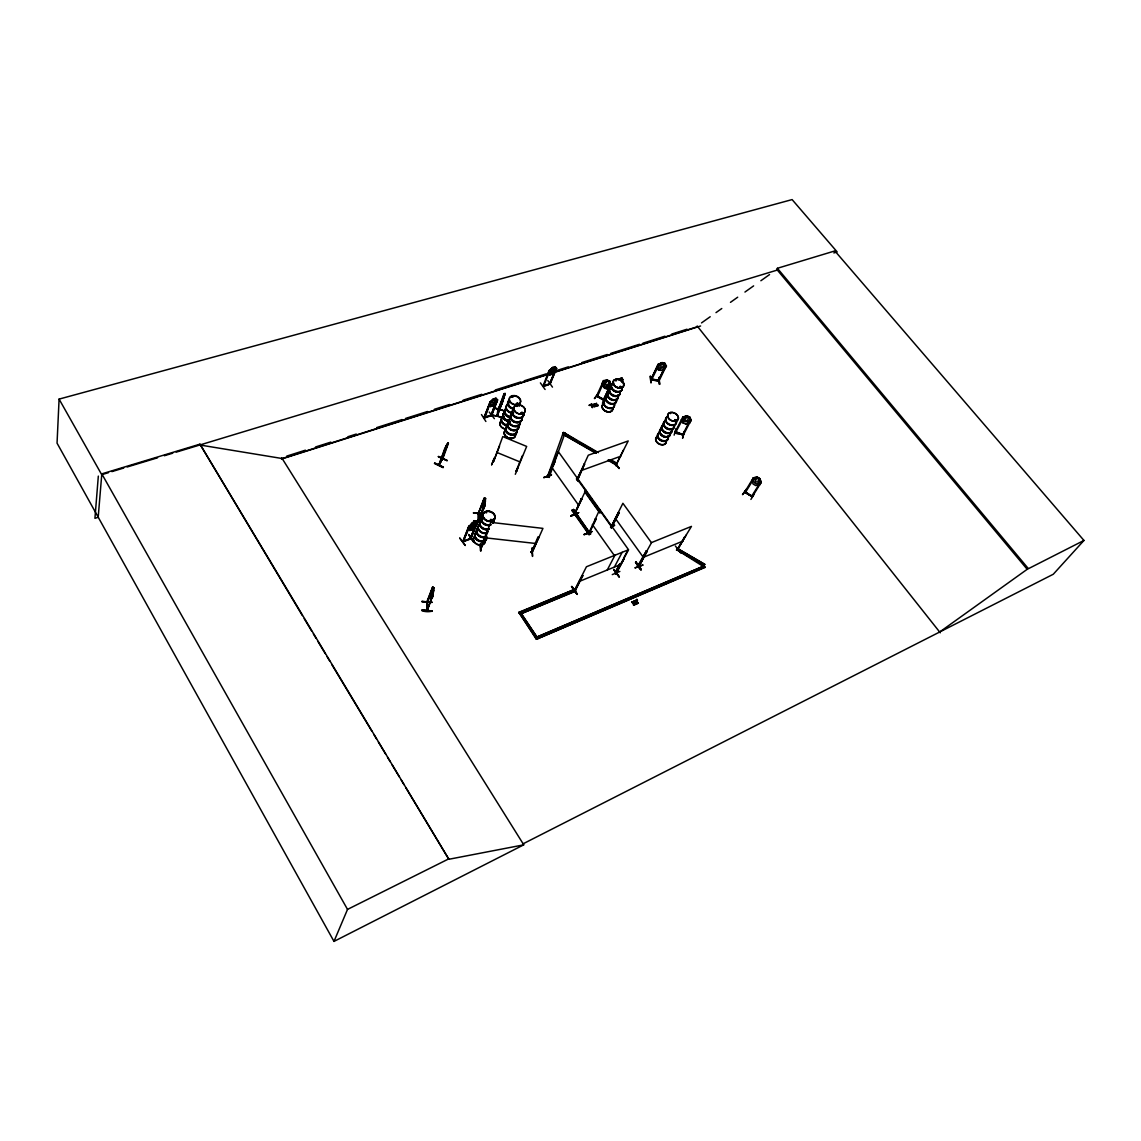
<?xml version="1.0" encoding="UTF-8"?>
<svg xmlns="http://www.w3.org/2000/svg" width="1141" height="1141" viewBox="0 0 1141 1141"><rect width="100%" height="100%" fill="white"/><g stroke="black" fill="none" stroke-linecap="round" stroke-linejoin="round"><path stroke-width="1.5" d="M754.258 494.082L750.906 499.416M432.952 588L432.468 587.244L433.865 587.758L432.268 590.525L432.325 596.23M596.001 406.353L596.173 404.741L594.475 404.271L596.173 404.741M596.615 403.286L596.429 406.21M608.524 383.761L608.638 381.108L607.725 380.68L605.942 382.306M675.686 419.831L675.458 420.701L675.543 419.831M675.886 420.416L674.973 419.574M675.928 420.844L675.928 419.988M670.009 413.57L670.608 413.513M516.017 471.262L522.45 455.573M516.816 470.591L516.374 471.418L526.671 446.431L502.767 436.589L493.525 461.677M833.843 252.945L837.166 251.933L792.111 199.589L59.09 399.108L57.05 443.15L333.985 941.411L523.762 844.811L281.67 457.726M570.885 515.846L578.587 512.666L571.099 516.231M688.394 416.893L687.695 420.416L685.356 420.63L684.957 419.375L687.481 416.536M621.274 387.427L619.962 386.485L621.488 387.084M619.934 386.956L621.189 386.571M615.313 380.195L616.111 380.752M481.63 522.207L473.629 520.924L480.133 521.366M473.757 520.667L481.73 521.608M612.261 574.608L619.877 571.413M677.226 549.777L678.139 549.791L677.226 549.777L691.46 526.386L651.554 542.56L638.504 566.164L647.132 551.003L639.445 565.779L638.689 564.838L638.09 565.465L646.334 550.946L646.833 551.616L638.974 566.15M677.954 549.477L678.082 548.978M432.225 611.091C412.771 607.982 425.293 613.487 432.239 611.034M422.042 610.093L432.139 611.319L421.928 610.335M98.326 476.097L94.931 518.328L98.397 517.215M98.197 517.258L101.806 473.872L199.96 444.163L448.869 859.273L405.839 787.689M635.166 567.876L642.854 565.066M638.76 565.18L639.744 565.18L639.031 565.522M620.675 380.538L620.847 378.698L620.019 378.883M616.268 573.538L615.498 573.823L623.799 558.719L615.627 573.866M616.539 573.024L615.398 573.538M615.512 465.328L616.382 464.473M636.35 601.906L636.222 604.274L638.119 602.748M520.795 412.871L521.893 412.329L522.478 413.441M522.321 413.128L522.022 412.457M516.288 403.543L517.928 403.429M516.388 405.925L516.859 406.438M517.315 406.21L516.545 405.768M484.526 498.831L477.979 514.406L484.483 498.246L485.538 498.417L484.754 506.233L485.438 498.417L484.026 498.317L478.036 514.349M511.895 397.011L512.822 396.94M512.052 396.498L512.765 397.125L511.853 396.911M575.706 589.811L574.465 590.41L586.431 566.763L628.591 549.72L615.712 573.837M490.815 520.239L491.971 519.569M491.914 520.125L491.628 520.51M491.8 519.569L491.357 520.838L490.573 519.526M490.972 519.469L490.944 520.196M485.852 512.808L486.608 512.794M578.002 478.892L577.289 479.191L592.193 499.729M478.849 520.781L478.521 514.078M485.495 501.127L478.25 521.466L478.592 513.165M478.478 520.909L478.621 513.108M478.35 520.182L478.564 520.624M433.01 587.9L427.247 602.976M427.347 609.508L427.404 610.321L427.29 602.762M302.379 615.57L199.96 444.163M504.465 394.144L504.479 393.759M550.39 383.49L549.434 383.462L550.162 383.219M549.263 370.682L550.033 370.34L543.587 386.186C541.176 384.845 545.883 387.213 549.933 383.775M543.102 385.772L543.915 385.515M431.041 594.846C434.45 580.94 428.845 597.442 432.111 598.34L433.024 595.859M501.541 417.734L501.726 417.021L492.598 415.324M502.753 410.532L493.91 407.793L502.839 410.147M500.87 405.768L503.452 396.155L504.778 394.601M503.623 396.312L501.826 403.272L505.064 393.417L504.293 394.886M504.564 395.314L503.038 399.407M502.767 400.748L503.951 397.011M498.588 409.576L498.674 408.835M483.513 500.699L482.629 508.458L483.784 508.686L482.643 508.358M471.119 538.766L470.021 538.809L474.314 528.126M476.41 523.89L470.249 539.108L476.596 523.719M500.97 405.797L503.352 399.821L496.977 416.123C499.587 396.141 498.018 420.359 497.276 414.882M447.757 444.334C448.969 439.827 442.979 451.508 445.076 448.955L438.814 465.186L442.594 458.297M462.79 541.462L463.603 540.734M462.889 541.062L463.731 541.618L462.847 541.875L469.821 526.186M636.036 603.247L636.122 600.979L634.268 600.851L635.879 600.608L636.678 602.148M491.586 415.624L483.998 418.105L489.846 402.317L490.758 402.017M491.657 415.624L497.576 399.806L495.936 398.109L493.311 399.008L489.746 402.331L493.34 399.036L490.459 403.871L491.614 404.827L493.311 404.271L495.551 402.231L495.864 398.195M491.871 415.053L483.784 417.848L490.388 401.846M491.215 415.253L491.714 414.754M502.71 401.247L503.58 396.768M484.797 417.863L490.601 402.16M484.283 417.506L484.654 416.978M503.58 397.852L502.753 400.42L503.809 397.895M636.806 602.22L636.535 603.432M501.598 417.406L492.655 414.996M478.179 513.165L478.25 513.878M478.179 520.738L484.269 505.377M447.158 445.375L447.386 443.892M633.597 602.705L633.241 601.649L632.157 602.348M633.783 602.305L633.07 603.104L634.753 603.988M433.78 587.644L433.01 594.432L426.848 610.82L427.005 602.576M426.948 601.792L427.347 602.605L427.404 601.835M427.404 610.235L427.148 602.277L432.938 587.159L433.751 587.758M636.364 603.717L636.407 600.594L634.111 601.15M685.798 423.981L689.863 422.74L685.784 424.053L682.988 422.983L681.405 419.603M690.191 420.102L691.004 420.416L690.291 419.888L682.746 434.521M686.725 415.809L683.174 419.574L684.272 421.699L688.665 421.671L689.606 419.888C688.28 410.375 693.628 427.504 689.492 416.936L686.725 415.952L682.646 417.207L686.725 415.809L689.549 416.964M442.437 458.825L438.843 465.029M439.228 465.214L442.608 458.211M682.475 435.021C686.754 433.68 674.146 435.291 675.215 431.626M681.505 419.617L683.06 422.94M682.831 416.978L683.573 417.563L682.831 416.978L675.087 432.225M683.644 417.378L675.657 432.468L676.185 431.712M674.131 435.149L675.943 428.574M502.625 399.293L501.783 403.729M502.24 401.347L503.823 397.125M502.568 401.874L504.964 393.388L498.018 410.075L504.065 393.659M634.567 604.345L633.355 604.73L635.295 604.16L633.811 602.976L633.754 601.378L631.672 602.191M635.223 604.559L635.066 603.033L633.811 602.976M615.712 572.183L619.72 563.939M615.926 572.354L615.455 571.798M434.593 463.189L443.279 467.382M438.344 456.757L447.215 460.522L438.543 456.386M438.843 465.114L444.648 448.827M447.957 442.751L442.337 458.739M547.951 476.952L549.32 477.024L547.409 476.824L563.297 432.596L564.952 433.252L553.371 465.671M549.121 477.494L552.586 467.767M595.716 519.355L595.231 518.684L595.973 519.241L588.485 534.245L588.571 532.933M588.257 533.418L588.941 533.446M481.488 414.568L485.881 421.471M496.991 415.481L497.319 414.796M484.469 417.577L489.803 403.429M574.736 513.906L574.094 513.265M489.204 412.058L494.381 418.676M496.021 401.418L491.029 415.852M421.885 601.664L432.154 602.348L421.999 601.321M491.386 415.338L497.633 399.878M498.332 410.147L504.507 393.659M432.468 587.244L426.734 602.177M426.791 603.118L432.824 587.144M426.82 610.706L432.895 595.031L427.205 610.763M494.395 458.183L491.714 464.601M482.971 514.006L473.515 512.68M499.53 446.131L493.483 461.634M469.621 526.329L468.694 526.343L462.761 541.576L471.333 538.224M463.674 541.59L462.932 541.847L468.865 526.614L475.369 522.065L477.18 523.462L470.991 538.866M463.389 541.29L469.45 526.058M468.609 534.53L474.028 542.175L468.651 534.53M459.766 538.153L465.3 545.526L459.809 538.096M478.664 513.222L478.635 521.48L484.74 506.162M470.42 539.08L471.147 537.91M547.851 475.925L548.336 476.539M548.55 476.368L548.108 475.669L548.279 476.696M476.196 526.001L472.545 529.467L477.238 523.548L475.369 522.065M540.392 382.891L545.084 389.48M550.133 370.397L549.092 370.454L542.874 386.328L543.843 385.672M555.139 366.76L552.658 367.459L549.22 370.768L548.293 373.221L549.662 374.975L552.144 374.191L555.61 370.925L556.637 368.415L555.154 366.618L555.325 368.857M532.134 552.572L542.945 528.383L490.858 522.364L480.789 546.881L482.072 546.168M480.989 546.938L482.015 546.596M481.958 546.468L480.775 546.596L481.973 546.154M487.906 531.563L487.022 531.464L487.906 531.563L481.859 546.995M480.161 544.243L481.046 550.49M549.563 384.26L556.48 368.4M549.891 383.761L555.667 369.727M556.58 368.343L550.162 384.046L543.045 386.314M516.445 470.363L516.488 471.376M518.028 467.61L515.304 474.285M552.472 387.127L547.808 380.524M434.678 462.932L443.407 467.054M443.107 467.667L434.436 463.474M491.586 464.929L494.153 458.183M333.985 941.411L347.52 909.406L449.197 858.645M563.297 432.596L564.952 433.252M549.035 475.768L551.474 474.87L544 477.352M598.455 452.635L563.64 432.496L577.046 440.854M547.409 476.824L558.377 451.679L628.292 549.391L623.585 558.234M547.566 476.482L554.526 461.035L548.365 476.995M543.872 477.665L548.236 475.783M547.922 476.967L554.982 461.677M595.074 406.538L593.52 406.011M551.474 474.87L543.843 477.551M446.759 446.488L445.603 448.884L446.987 444.591M590.439 405.169C586.331 405.768 594.732 403.115 590.838 405.041L592.25 407.622M589.426 405.511L590.582 404.855M590.838 405.041L592.008 404.385M589.184 405.183L591.765 404.057M594.703 398.594L598.383 393.26M595.217 406.225C592.906 407.879 591.566 403.6 594.917 406.011M604.074 400.477L596.501 396.127L603.589 380.609L604.288 381.008L597.356 396.612L597.741 395.841L596.814 396.013L604.63 399.806M592.536 404.656C597.456 410.903 591.965 399.535 595.146 406.353M592.65 407.48L590.981 404.727M594.946 404.114L596.201 404.399L594.475 404.271M532.063 548.136L532.562 556.18M620.134 386.799L621.232 386.742M531.492 551.616C529.538 553.171 533.945 550.946 531.349 551.973M537.882 537.254L538.766 537.625L537.882 537.254L531.278 552.529M597.542 405.839L598.155 405.355L596.586 404.57L598.155 405.355M531.934 552.629L538.752 537.354M609.722 381.237L608.966 386.328L606.598 386.828L604.887 385.858L603.817 383.419L604.644 381.579C612.118 375.475 598.54 388.796 606.384 388.525L610.036 387.569L606.342 388.582L609.679 381.294L611.234 385.187L609.722 381.237L607.012 379.796L603.289 380.78L602.177 383.248L603.703 387.17L606.384 388.61L610.078 387.698M610.578 384.831L603.389 400.049L610.549 384.574L611.262 384.973L604.06 400.505L611.262 384.973M606.57 398.024L602.662 402.844M443.835 452.093L448.427 443.164L442.537 459.495M447.101 446.217C440.298 460.251 451.265 434.807 444.662 449.668L445.076 448.955M577.075 478.935L584.463 464.087L578.031 479.149L576.562 479.691M621.874 382.192L623.015 379.668L621.788 377.985L619.449 378.898M577.674 479.462L577.375 479.22M584.463 464.087L577.874 478.992M704.881 567.462L676.699 549.677L704.111 565.608L704.881 567.462L536.341 639.274L518.841 612.318L574.522 589.384L575.321 591.323L521.28 613.644L536.969 637.12M520.253 612.104L537.953 638.589M521.28 613.644L575.549 590.867M571.941 510.498L573.638 509.471L590.496 534.074L589.013 534.644L571.941 510.498L573.638 509.471M468.694 526.343L469.864 526.243M581.767 499.302L581.026 498.745L581.767 499.302L574.494 514.448L573.894 513.692L574.65 513.892M581.297 498.646L574.294 514.334L585.875 490.117M573.98 513.821L574.494 513.008M497.333 416.123L504.55 395.727M650.598 376.088L651.026 382.977L649.985 376.33M658.143 364.364L650.841 379.882L658.143 364.364L659.056 364.592M658.157 364.592L658.985 364.792L651.768 379.44M615.798 465.571L623.485 450.039M665.217 368.372L666.344 365.748L665.588 365.619L658.214 380.78M658.229 381.065L665.816 365.733M650.841 379.81L658.956 381.165L666.344 365.748M591.979 531.563L583.935 534.501L591.979 531.549M658.571 380.566L651.012 378.997L659.198 380.324L658.371 380.238L658.956 381.165M659.769 384.389L658.885 377.471L659.527 384.075M619.263 468.438L613.958 461.449L619.05 468.295M599.738 509.499L588.385 534.159M536.341 639.274L705.152 567.02M588.485 534.245L595.973 519.241M589.013 534.644L590.724 533.617M571.898 586.731C588.257 609.85 560.046 571.185 577.36 594.062M517.586 425.622L517.486 425.122M518.642 612.774L574.522 589.384M521.508 413.128L522.093 412.443M582.067 576.062L574.65 590.667C576.918 589.783 574.08 589.269 575.392 590.41L582.794 575.763L581.881 575.806L582.794 575.763M582.609 575.506L574.779 590.653L575.449 590.339L574.579 590.254M634.696 601.15L636.179 601.835M611.02 527.113L611.49 527.77L618.993 512.994L618.508 512.338L611.02 527.113L622.9 503.281L651.482 542.759M611.547 527.841L611.02 526.686L611.091 527.827L618.993 512.994M517.572 404.028L517.714 403.315L517.187 404.114M632.028 602.633L633.612 602.477M607.269 569.972L614.985 555.211M691.047 420.116L683.231 435.277L675.372 431.683M689.849 422.812L691.118 420.359M614.386 567.063L622.173 552.315M682.646 438.03L684.272 431.74L682.546 438.287M613.587 569.616L619.349 576.904L614.001 569.416M615.241 572.283L619.977 563.825M448.869 859.273L523.633 844.868L523.006 843.855L1053.271 574.251L1083.95 540.449L834.841 250.934L777.392 268.292L776.793 269.419L1027.2 569.302L939.656 632.014M616.211 573.581L623.984 558.99M636.036 561.942C638.703 570.172 646.191 574.636 636.008 561.942M635.081 567.819L642.854 565.037M503.338 397.41L503.523 396.284M646.334 550.946L638.546 565.651M633.326 603.475L634.924 603.689L633.383 604.716M636.264 599.866L637.249 601.079L636.264 599.866L636.92 599.367L637.249 601.079M633.669 605.186L635.095 604.587M636.92 599.367L637.534 600.95M635.908 603.817L636.222 604.274M703.84 566.036L536.912 637.035L703.84 566.036L704.796 564.381L677.397 548.479L676.442 550.133M675.386 545.997L680.849 553.128M677.397 548.479L704.796 564.381M677.155 549.805L684.614 536.883M677.34 550.062L677.583 549.192M677.412 550.033L686.155 535.072M443.792 452.178L445.432 450.353M752.49 496.777L744.602 492.256L753.302 477.894L757.253 477.18L759.835 478.749L761.133 482.629L759.763 484.868L755.713 485.553L753.06 484.026L751.933 480.161M753.36 477.851L754.187 478.079L745.273 492.741C744.431 489.132 749.309 496.435 752.604 496.463M760.391 481.93L761.175 482.329L752.176 496.934L752.675 496.107L751.505 496.449L760.519 482.172M751.962 496.064L751.505 496.449M752.404 496.734L744.688 492.299M761.175 482.329L759.949 478.65L757.253 477.095M531.064 552.173L532.034 552.558L531.307 551.645M759.949 478.65L758.679 483.527L756.155 483.87L754.443 482.828L753.545 480.404L757.282 477.038L753.231 477.822M616.382 572.368L615.855 571.541M494.082 399.15L492.042 402.673L493.354 403.115C494.666 402.802 496.249 398.123 494.024 399.065M659.013 380.951L650.755 379.539L651.668 379.953M472.531 529.41L469.721 530.522L475.426 522.15M588.77 534.102L588.214 533.418M602.477 403.13L606.285 397.467M602.576 403.115L606.327 397.524M594.347 398.437L598.412 393.374M596.8 395.67L597.656 395.827M603.589 380.609L604.288 381.008M474.299 522.892L471.675 525.659L471.775 527.342L473.986 525.701L474.242 522.806M563.64 432.496L562.656 434.051L596.187 452.863M1027.2 569.302L1083.95 540.449M485.538 498.417L483.784 501.498L483.969 506.704M635.466 562.399L640.814 569.758M635.822 562.228L641.199 569.616M490.487 519.554L490.887 519.668M491.985 520.196L490.502 520.082M620.29 386.385L620.989 386.728M549.163 370.697L552.643 367.402L549.734 372.251L550.761 373.221M517.087 403.03L517.13 403.871M552.372 372.708L554.569 370.725M480.874 550.746L480.575 544.257M674.987 431.897L683.288 435.049M631.957 601.892L633.398 601.578L634.054 602.534M701.515 322.917L710.201 316.742M715.992 312.634L721.782 308.512M730.468 302.336L737.699 297.202M744.945 292.053L753.63 285.878M760.862 280.743L769.547 274.567M470.962 538.823L462.932 541.847M572.026 586.431L577.232 594.361M615.826 380.181L615.912 380.823M662.037 362.581L658.628 366.717L659.783 368.472L664.119 367.644L665.003 365.819L664.804 363.195L662.037 362.581L658.057 364.55L662.051 362.653M658.514 369.955L656.988 366.988L658.514 369.955L661.338 370.426L665.303 368.4M521.152 413.313L522.321 413.47M490.758 415.481L496.977 399.92M636.393 603.974L638.389 603.118M647.318 551.26L646.077 551.06M578.986 581.568L620.747 564.467M643.495 557.264L683.074 541.034M611.676 526.472L614.714 525.288L610.963 527.042M611.519 526.657L614.272 525.202M611.476 527.57L611.376 526.643M584.192 534.787L591.551 531.478M618.508 512.338L618.722 513.093M610.492 527.142L611.961 526.572M578.558 512.623L570.814 515.875L578.587 512.694M463.745 540.877L470.349 538.68M475.355 522.236L475.041 525.958L470.848 528.768L469.579 528.012C476.924 516.816 469.55 524.86 467.839 529.067L469.792 530.437L472.474 529.338M476.111 523.562L476.867 523.277M604.502 399.992L597.67 396.041M615.698 465.557L628.206 440.954L588.285 455.216L577.104 479.719M584.648 464.344L583.793 464.344M581.211 470.563L620.775 456.215M554.526 461.035L554.711 461.763M608.039 384.845L606.727 385.301L605.457 383.39M619.392 378.826L621.845 378.056L621.816 380.167M622.301 380.01L621.788 377.985M484.797 417.164L490.801 415.196M543.687 385.444L549.534 383.847M490.487 406.524L493.154 405.697L496.563 402.331M488.961 404.87L490.544 406.595L493.097 405.625M286.748 456.115L305.403 450.196M315.586 446.972L330.847 442.137M347.805 436.761L356.292 434.065M376.644 427.618L402.074 419.546M405.469 418.476L427.518 411.487M434.307 409.334L449.568 404.499M463.132 400.191L481.787 394.287M495.351 389.98L520.795 381.921M524.19 380.837L546.239 373.849M556.409 370.625L568.289 366.86M581.853 362.567L607.297 354.494M610.677 353.425L639.516 344.282M642.911 343.199L664.961 336.21M671.735 334.071L686.996 329.221M697.693 326.654L282.169 458.525L199.832 444.99M281.47 459.067L700.617 325.984M103.417 474.185L108.495 472.645M111.875 471.618L123.713 468.038M127.107 467.011L157.544 457.798M164.304 455.744L172.762 453.177M176.156 452.164L777.321 270.06M674.573 420.273L675.757 420.815M521.851 413.441L522.136 412.628M517.329 404.114L516.502 403.828M745.658 492.213L751.848 495.893M619.021 577.004L613.687 569.516M480.432 550.718L480.204 544.214M549.477 384.232L555.81 368.614M473.672 542.275L468.58 534.744M618.95 468.523L613.901 461.663M432.125 598.212L433.78 590.61M421.913 601.535L432.154 602.377M433.637 589.027L432.225 594.047L433.651 589.983M433.024 595.944L432.539 595.003M484.611 537.739L536.113 543.53M473.629 520.924L481.645 521.822M483.057 513.821L473.401 513.022M485.31 499.715L483.827 504.721L485.339 500.585M483.527 500.771L482.729 508.472M484.369 498.232L484.397 499.073L484.026 498.317M659.184 377.856L659.327 384.346M658.571 369.827L661.338 370.426M675.443 431.398L676.1 431.683M638.874 565.679L638.447 565.123M493.868 408.036L502.796 410.403M498.474 409.747L497.647 414.982M746.542 489.061L742.491 494.681L746.414 489.375M687.467 416.608L688.38 416.964M676.114 431.869L682.575 434.322M596.829 395.984L604.373 400.363M532.49 556.423L532.063 548.108M496.635 452.335L520.267 462.048M616.44 464.53L616.24 465.057M521.48 413.17L521.309 413.256M438.386 456.628L447.072 460.75M598.012 405.683L596.458 404.884L597.684 405.511M604.231 400.234L603.532 400.177M610.563 459.652L616.625 463.146L615.883 464.259L608.31 459.88M580.07 442.594L596.729 452.235M610.335 460.108L616.397 463.617L615.655 464.729L608.096 460.351M564.167 434.935L595.973 453.334M777.392 268.292L1028.084 568.304M697.18 325.998L940.284 632.799M622.986 379.782L622.273 379.924M593.933 404.185L595.702 406.453M552.087 374.063L549.677 374.833M578.487 481.416L576.447 478.621L578.43 481.459M615.284 518.285L643.424 557.45M594.247 502.611L610.692 525.602M584.791 491.2L599.182 511.325M584.577 491.657L599.981 513.222M551.616 467.154L578.701 505.32M592.35 524.546L614.428 555.653M573.424 509.927L590.496 534.074M572.154 510.027L589.227 534.188M574.294 589.84L575.321 591.323M518.841 612.318L536.57 638.832M304.205 618.622L311.536 630.802M313.361 633.854L316.114 638.418M317.94 641.47L325.271 653.65M327.096 656.703L329.849 661.267M331.674 664.319L371.966 731.324M373.792 734.376L376.544 738.94M378.37 741.992L385.701 754.172M387.526 757.225L390.279 761.789M392.105 764.841L399.436 777.021M401.261 780.073L404.014 784.637M101.806 473.872L347.52 909.406M59.09 399.108L101.734 474.699M665.588 365.619L666.487 366.047L664.804 363.195M480.789 544L480.946 550.803M596.187 403.429L596.058 404.713M432.824 587.287L432.938 588.114M431.056 594.832L431.07 597.798M673.775 424.78A5.691 4.079 27 0 1 671.093 429.601A5.691 4.079 27 0 1 664.105 426.406A5.691 4.079 27 0 1 665.588 421.043M673.974 424.538A5.762 4.136 27 0 1 671.25 429.415A5.762 4.136 27 0 1 664.162 426.178A5.762 4.136 27 0 1 665.659 420.744M672.42 429.201A5.662 4.065 27 0 1 668.54 432.91A5.662 4.065 27 0 1 662.236 429.287A5.662 4.065 27 0 1 663.934 424.309A5.676 4.079 27 0 0 662.165 429.387A5.676 4.079 27 0 0 668.498 433.038A5.676 4.079 27 0 0 672.391 429.301M676.128 420.344A5.791 4.136 27 0 1 673.418 425.222A5.791 4.136 27 0 1 666.301 421.985A5.791 4.136 27 0 1 667.799 416.536M674.459 425.251A5.691 4.079 27 0 1 670.58 428.973A5.691 4.079 27 0 1 664.247 425.322A5.691 4.079 27 0 1 665.945 420.344M675.928 420.601A5.705 4.079 27 0 1 673.661 425.322A5.705 4.079 27 0 1 666.8 422.94A5.705 4.079 27 0 1 666.686 417.378M674.417 425.493A5.762 4.136 27 0 1 670.48 429.273A5.762 4.136 27 0 1 664.048 425.579A5.762 4.136 27 0 1 665.774 420.53M676.242 420.13A5.791 4.136 27 0 1 673.518 425.008A5.791 4.136 27 0 1 666.415 421.756A5.791 4.136 27 0 1 667.913 416.322M667.984 438.843A5.634 4.065 27 0 1 660.496 440.469A5.634 4.065 27 0 1 658.557 433.423M667.884 436.333A5.719 4.122 27 0 1 665.174 441.21A5.719 4.122 27 0 1 658.157 438.001A5.719 4.122 27 0 1 659.655 432.582M666.258 441.168A5.634 4.079 27 0 1 662.393 444.904A5.634 4.079 27 0 1 656.118 441.282A5.634 4.079 27 0 1 657.829 436.304M666.358 440.925A5.605 4.051 27 0 1 662.507 444.648A5.605 4.051 27 0 1 656.26 441.054A5.605 4.051 27 0 1 657.958 436.09M672.092 429.815A5.662 4.065 27 0 1 668.227 433.537A5.662 4.065 27 0 1 661.923 429.9A5.662 4.065 27 0 1 663.62 424.937M670.295 434.521A5.734 4.122 27 0 1 662.693 436.147A5.734 4.122 27 0 1 660.725 429.002M668.055 435.891A5.634 4.065 27 0 1 665.374 440.697A5.634 4.065 27 0 1 658.443 437.531A5.634 4.065 27 0 1 659.926 432.182M670.138 433.623A5.648 4.065 27 0 1 663.948 436.96A5.648 4.065 27 0 1 659.912 430.086M660.653 429.287A5.648 4.065 27 0 1 661.68 428.745M670.452 433.181A5.734 4.122 27 0 1 663.463 436.276A5.734 4.122 27 0 1 660.824 428.788M670.494 432.938A5.662 4.065 27 0 1 666.629 436.661A5.662 4.065 27 0 1 660.325 433.038A5.662 4.065 27 0 1 662.022 428.06M521.508 417.72A5.905 4.35 21.7 0 1 518.684 422.598A5.905 4.35 21.7 0 1 511.51 420.13A5.905 4.35 21.7 0 1 511.867 414.411M521.95 418.676A5.99 4.421 21.7 0 1 514.163 421.856A5.99 4.421 21.7 0 1 511.91 414.097M520.082 421.357A5.89 4.364 21.7 0 1 517.258 426.235A5.89 4.364 21.7 0 1 510.084 423.767A5.89 4.364 21.7 0 1 510.441 418.048M520.139 421.2A5.905 4.364 21.7 0 1 517.315 426.078A5.905 4.364 21.7 0 1 510.141 423.625A5.905 4.364 21.7 0 1 510.498 417.891M523.419 413.099A6.005 4.421 21.7 0 1 520.553 418.048A6.005 4.421 21.7 0 1 513.25 415.538A6.005 4.421 21.7 0 1 513.607 409.733M522.065 418.191A5.905 4.35 21.7 0 1 517.572 422.027A5.905 4.35 21.7 0 1 511.054 418.262A5.905 4.35 21.7 0 1 513.293 413.113M523.248 413.37A5.919 4.364 21.7 0 1 517.258 418.191A5.919 4.364 21.7 0 1 512.708 410.846M522.036 418.462A5.99 4.421 21.7 0 1 517.486 422.355A5.99 4.421 21.7 0 1 510.883 418.519A5.99 4.421 21.7 0 1 513.15 413.313M523.505 412.885A6.005 4.421 21.7 0 1 520.638 417.82A6.005 4.421 21.7 0 1 513.336 415.31A6.005 4.421 21.7 0 1 513.692 409.505M523.534 412.628A5.919 4.364 21.7 0 1 520.71 417.506A5.919 4.364 21.7 0 1 513.507 415.024A5.919 4.364 21.7 0 1 513.849 409.305M516.816 429.743A5.933 4.407 21.6 0 1 513.963 434.678A5.933 4.407 21.6 0 1 506.747 432.211A5.933 4.407 21.6 0 1 507.117 426.42M505.734 430.143A5.848 4.35 21.6 0 0 505.363 435.848A5.848 4.35 21.6 0 0 512.48 438.287A5.848 4.35 21.6 0 0 515.29 433.409A5.819 4.336 21.6 0 1 512.494 438.173A5.819 4.336 21.6 0 1 505.42 435.748A5.819 4.336 21.6 0 1 505.791 430.057M519.897 421.756A5.876 4.35 21.7 0 1 517.087 426.606A5.876 4.35 21.7 0 1 509.941 424.167A5.876 4.35 21.7 0 1 510.298 418.462M515.233 433.566A5.848 4.35 21.6 0 1 512.409 438.429A5.848 4.35 21.6 0 1 505.306 436.005A5.848 4.35 21.6 0 1 505.677 430.285M518.513 425.465A5.947 4.407 21.6 0 1 515.204 430.485A5.947 4.407 21.6 0 1 507.888 427.162A5.947 4.407 21.6 0 1 509.941 421.557M516.916 429.287A5.833 4.336 21.6 0 1 514.106 434.136A5.833 4.336 21.6 0 1 507.003 431.712A5.833 4.336 21.6 0 1 507.36 426.007M518.599 426.919A5.862 4.35 21.6 0 1 511.653 430.342A5.862 4.35 21.6 0 1 507.888 423.24M508.743 422.427A5.862 4.35 21.6 0 1 509.884 421.87M516.902 429.529A5.933 4.407 21.6 0 1 514.049 434.45A5.933 4.407 21.6 0 1 506.832 431.983A5.933 4.407 21.6 0 1 507.203 426.206M518.599 425.236A5.947 4.407 21.6 0 1 515.29 430.271A5.947 4.407 21.6 0 1 507.973 426.934A5.947 4.407 21.6 0 1 510.027 421.343M518.627 424.994A5.876 4.35 21.6 0 1 515.803 429.872A5.876 4.35 21.6 0 1 508.672 427.419A5.876 4.35 21.6 0 1 509.029 421.699M511.924 413.199A5.962 4.379 21.4 0 1 506.447 409.662A5.962 4.379 21.4 0 1 507.46 404.855M506.076 408.663A5.876 4.322 21.4 0 0 505.064 413.399A5.876 4.322 21.4 0 0 510.469 416.893A5.862 4.307 21.4 0 1 505.121 413.299A5.862 4.307 21.4 0 1 506.133 408.578A5.848 4.307 21.4 0 0 505.135 413.284A5.848 4.307 21.4 0 0 510.512 416.765M513.635 408.82A5.99 4.393 21.5 0 1 508.13 405.269A5.99 4.393 21.5 0 1 509.143 400.462M518.927 403.828A5.99 4.393 21.5 0 1 519.055 406.196M513.578 412.7A5.89 4.322 21.4 0 1 507.503 410.275A5.89 4.322 21.4 0 1 506.846 405.226M507.702 404.427A5.89 4.322 21.4 0 1 508.843 403.871M513.536 409.02A5.905 4.322 21.5 0 1 508.458 406.082A5.905 4.322 21.5 0 1 508.244 401.575M518.756 404.099A5.905 4.322 21.5 0 1 519.012 405.283M513.507 413.028A5.962 4.379 21.4 0 1 506.533 409.434A5.962 4.379 21.4 0 1 508.715 404.071M513.821 408.278A5.905 4.322 21.5 0 1 508.387 404.77A5.905 4.322 21.5 0 1 509.385 400.035M519.041 403.358A5.905 4.322 21.5 0 1 519.169 405.683M510.412 417.021A5.848 4.307 21.4 0 1 505.049 413.541A5.848 4.307 21.4 0 1 506.048 408.835M507.046 425.707A5.833 4.322 21.4 0 1 501.683 422.241A5.833 4.322 21.4 0 1 502.696 417.52M507.146 425.522A5.905 4.379 21.4 0 1 501.441 421.414A5.905 4.379 21.4 0 1 503.88 416.65M505.705 429.144A5.819 4.322 21.3 0 1 500.357 425.679A5.819 4.322 21.3 0 1 501.37 420.943M505.748 429.03A5.805 4.307 21.3 0 1 500.414 425.579A5.805 4.307 21.3 0 1 501.412 420.872M510.355 417.207A5.876 4.322 21.4 0 1 504.95 413.712A5.876 4.322 21.4 0 1 505.948 408.977M508.815 421.229A5.933 4.379 21.4 0 1 503.366 417.692A5.933 4.379 21.4 0 1 504.379 412.899M508.772 425.037A5.833 4.322 21.4 0 1 501.969 421.514A5.833 4.322 21.4 0 1 504.108 416.237M503.495 414.012A5.833 4.307 21.4 0 0 504.137 419.047A5.833 4.307 21.4 0 0 510.17 421.443A5.848 4.322 21.4 0 1 503.694 418.505A5.848 4.322 21.4 0 1 504.336 413.213M507.232 425.293A5.919 4.379 21.4 0 1 501.527 421.186A5.919 4.379 21.4 0 1 503.965 416.436M508.9 421A5.933 4.379 21.4 0 1 503.452 417.478A5.933 4.379 21.4 0 1 504.465 412.685M504.622 412.486A5.833 4.307 21.4 0 0 503.623 417.207A5.848 4.322 21.4 0 0 508.986 420.687A5.833 4.307 21.4 0 1 503.623 417.207A5.848 4.322 21.4 0 1 504.622 412.486M619.934 392.889A5.676 4.051 24.8 0 1 615.898 396.512A5.676 4.051 24.8 0 1 609.608 392.889A5.676 4.051 24.8 0 1 611.462 388.011M620.119 392.647A5.748 4.108 24.8 0 1 616.04 396.326A5.748 4.108 24.8 0 1 609.651 392.647A5.748 4.108 24.8 0 1 611.533 387.712M618.065 395.171A5.662 4.051 24.8 0 1 615.213 399.863A5.662 4.051 24.8 0 1 608.253 396.683A5.662 4.051 24.8 0 1 609.893 391.434M618.08 395.071A5.648 4.036 24.8 0 1 615.256 399.749A5.648 4.036 24.8 0 1 608.31 396.583A5.648 4.036 24.8 0 1 609.95 391.363M621.802 387.213A5.762 4.108 24.8 0 1 618.907 391.976A5.762 4.108 24.8 0 1 611.818 388.739A5.762 4.108 24.8 0 1 613.487 383.419M620.262 392.176A5.676 4.051 24.8 0 1 613.188 395.1A5.676 4.051 24.8 0 1 610.735 387.826M621.617 387.469A5.691 4.051 24.8 0 1 619.192 392.076A5.691 4.051 24.8 0 1 612.303 389.68A5.691 4.051 24.8 0 1 612.36 384.246M620.219 392.433A5.748 4.108 24.8 0 1 613.059 395.399A5.748 4.108 24.8 0 1 610.563 388.026M621.902 386.999A5.762 4.108 24.8 0 1 619.021 391.748A5.762 4.108 24.8 0 1 611.918 388.51A5.762 4.108 24.8 0 1 613.587 383.191M622.244 387.897A5.691 4.051 24.8 0 1 618.208 391.506A5.691 4.051 24.8 0 1 611.89 387.869A5.691 4.051 24.8 0 1 613.744 383.005M614.286 406.025A5.619 4.036 24.8 0 1 606.67 407.551A5.619 4.036 24.8 0 1 604.915 400.634M614.543 404.698A5.691 4.093 24.8 0 1 607.411 407.694A5.691 4.093 24.8 0 1 604.972 400.334M612.746 408.435A5.619 4.051 24.8 0 1 608.724 412.072A5.619 4.051 24.8 0 1 602.491 408.478A5.619 4.051 24.8 0 1 604.359 403.614M604.473 403.386A5.591 4.036 24.8 0 0 602.619 408.236A5.619 4.051 24.8 0 0 608.795 411.915A5.619 4.051 24.8 0 0 612.803 408.293A5.591 4.036 24.8 0 1 608.838 411.815A5.591 4.036 24.8 0 1 602.619 408.236A5.619 4.051 24.8 0 1 604.416 403.458M617.794 395.699A5.648 4.036 24.8 0 1 615.37 400.306A5.648 4.036 24.8 0 1 608.552 397.924A5.648 4.036 24.8 0 1 608.624 392.518M617.923 395.471A5.662 4.051 24.8 0 1 615.484 400.092A5.662 4.051 24.8 0 1 608.638 397.71A5.662 4.051 24.8 0 1 608.709 392.276M616.283 399.136A5.719 4.093 24.8 0 1 613.402 403.885A5.719 4.093 24.8 0 1 606.384 400.676A5.719 4.093 24.8 0 1 608.053 395.371M614.343 403.344A5.705 4.093 24.8 0 1 611.462 408.093A5.705 4.093 24.8 0 1 604.459 404.884A5.705 4.093 24.8 0 1 606.128 399.592M615.997 399.592A5.634 4.036 24.8 0 1 610.649 404.156A5.634 4.036 24.8 0 1 606.071 397.182M606.827 396.412A5.634 4.036 24.8 0 1 607.882 395.884M616.625 400.035A5.634 4.036 24.8 0 1 609.579 402.973A5.634 4.036 24.8 0 1 607.155 395.699M488.804 529.438A6.261 4.906 21.5 0 1 480.86 527.228A6.261 4.906 21.5 0 1 481.174 520.624M488.947 529.253A6.347 4.978 21.5 0 1 480.903 527.014A6.347 4.978 21.5 0 1 481.202 520.325M487.364 532.975A6.247 4.906 21.5 0 1 479.434 530.779A6.247 4.906 21.5 0 1 479.748 524.175M487.449 532.719A6.233 4.892 21.5 0 1 479.548 530.522A6.233 4.892 21.5 0 1 479.862 523.947M490.673 525.003A6.375 4.978 21.5 0 1 482.6 522.749A6.375 4.978 21.5 0 1 482.9 516.046M493.611 520.909A6.375 4.978 21.5 0 1 492.869 523.377M489.09 528.725A6.261 4.906 21.5 0 1 481.687 527.071A6.261 4.906 21.5 0 1 480.518 520.838M481.459 519.911A6.261 4.906 21.5 0 1 482.686 519.255M490.53 525.188A6.276 4.906 21.5 0 1 482.572 522.963A6.276 4.906 21.5 0 1 482.871 516.36M489.033 529.039A6.347 4.978 21.5 0 1 480.989 526.8A6.347 4.978 21.5 0 1 481.288 520.096M490.758 524.789A6.375 4.978 21.5 0 1 482.686 522.535A6.375 4.978 21.5 0 1 482.985 515.832M493.425 519.326A6.375 4.978 21.5 0 1 492.969 523.163M490.815 524.475A6.29 4.906 21.5 0 1 482.857 522.25A6.29 4.906 21.5 0 1 483.156 515.632M493.454 519.098A6.29 4.906 21.5 0 1 492.983 522.863M486.808 537.354A6.204 4.892 21.4 0 1 478.607 541.076A6.204 4.892 21.4 0 1 476.396 532.633M486.822 538.409A6.29 4.963 21.4 0 1 477.951 540.52A6.29 4.963 21.4 0 1 476.425 532.334M485.396 540.82A6.19 4.892 21.4 0 1 477.209 544.557A6.19 4.892 21.4 0 1 474.998 536.113M485.467 540.577A6.161 4.878 21.4 0 1 477.309 544.3A6.161 4.878 21.4 0 1 475.112 535.885M487.293 533.147A6.247 4.906 21.5 0 1 479.363 530.95A6.247 4.906 21.5 0 1 479.676 524.347M485.781 537.04A6.304 4.963 21.4 0 1 477.779 534.829A6.304 4.963 21.4 0 1 478.093 528.14M486.936 537.939A6.204 4.892 21.4 0 1 478.165 540.007A6.204 4.892 21.4 0 1 476.667 531.934M486.865 536.555A6.218 4.892 21.4 0 1 478.892 536.085A6.218 4.892 21.4 0 1 477.123 529.381M486.907 538.21A6.29 4.963 21.4 0 1 478.036 540.306A6.29 4.963 21.4 0 1 476.51 532.12M485.866 536.826A6.304 4.963 21.4 0 1 477.865 534.601A6.304 4.963 21.4 0 1 478.179 527.926M485.923 536.512A6.218 4.892 21.4 0 1 478.022 534.33A6.218 4.892 21.4 0 1 478.336 527.741M554.184 367.345L553.685 370.326L551.673 371.809L551.716 369.984L554.184 367.345M663.72 363.351L663.121 366.66L660.824 367.288L660.91 365.134L663.72 363.351M758.779 478.521L757.838 482.044L755.57 481.887L755.884 479.462L757.952 477.936L758.822 478.45M668.341 433.323A5.676 4.079 27 0 0 672.234 429.601A5.676 4.079 27 0 1 668.341 433.338A5.676 4.079 27 0 1 662.008 429.701A5.676 4.079 27 0 1 663.72 424.709A5.676 4.079 27 0 0 662.022 429.686A5.676 4.079 27 0 0 668.341 433.323M668.669 418.348A5.734 4.079 27 0 0 678.025 419.631A5.734 4.079 27 0 0 672.477 412.372A5.734 4.079 27 0 0 668.669 418.348M668.597 418.49A5.734 4.079 27 0 0 677.954 419.774A5.734 4.079 27 0 0 672.406 412.514A5.734 4.079 27 0 0 668.597 418.49M514.662 410.988A5.947 4.364 21.7 0 0 524.632 412.329A5.947 4.364 21.7 0 0 519.255 404.841A5.947 4.364 21.7 0 0 514.662 410.988M514.605 411.131A5.947 4.364 21.7 0 0 524.575 412.457A5.947 4.364 21.7 0 0 519.198 404.969A5.947 4.364 21.7 0 0 514.605 411.131M513.821 434.849A5.833 4.336 21.6 0 0 516.631 430A5.848 4.35 21.6 0 1 513.821 434.864A5.848 4.35 21.6 0 1 506.718 432.425A5.848 4.35 21.6 0 1 507.075 426.72A5.833 4.336 21.6 0 0 506.718 432.425A5.833 4.336 21.6 0 0 513.821 434.849M510.17 401.675A5.933 4.336 21.5 0 0 520.111 403.015A5.933 4.336 21.5 0 0 514.762 395.57A5.933 4.336 21.5 0 0 510.17 401.675M510.041 402.031A5.905 4.322 21.5 0 0 519.939 403.372A5.905 4.322 21.5 0 0 514.62 395.956A5.905 4.322 21.5 0 0 510.041 402.031M504.878 413.941A5.848 4.307 21.4 0 0 510.255 417.421A5.848 4.307 21.4 0 1 504.892 413.941A5.848 4.307 21.4 0 1 505.877 409.22A5.848 4.307 21.4 0 0 504.892 413.941M614.015 385.002A5.705 4.051 24.8 0 0 623.428 386.328A5.705 4.051 24.8 0 0 618.037 379.183A5.719 4.051 24.8 0 0 614.001 385.016A5.719 4.051 24.8 0 0 623.428 386.343A5.719 4.051 24.8 0 0 618.023 379.197A5.705 4.051 24.8 0 0 614.015 385.002M613.858 385.373A5.691 4.036 24.8 0 0 623.243 386.699A5.691 4.036 24.8 0 0 617.866 379.568A5.691 4.036 24.8 0 0 613.858 385.373M483.827 518.071A6.318 4.921 21.6 0 0 494.467 519.298A6.318 4.921 21.6 0 0 488.833 511.054A6.318 4.921 21.6 0 0 483.827 518.071M483.698 518.428A6.29 4.906 21.6 0 0 494.295 519.64A6.29 4.906 21.6 0 0 488.69 511.439A6.29 4.906 21.6 0 0 483.698 518.428M483.77 518.199A6.318 4.921 21.6 0 0 494.41 519.426A6.318 4.921 21.6 0 0 488.79 511.182A6.318 4.921 21.6 0 0 483.77 518.199"/></g></svg>
